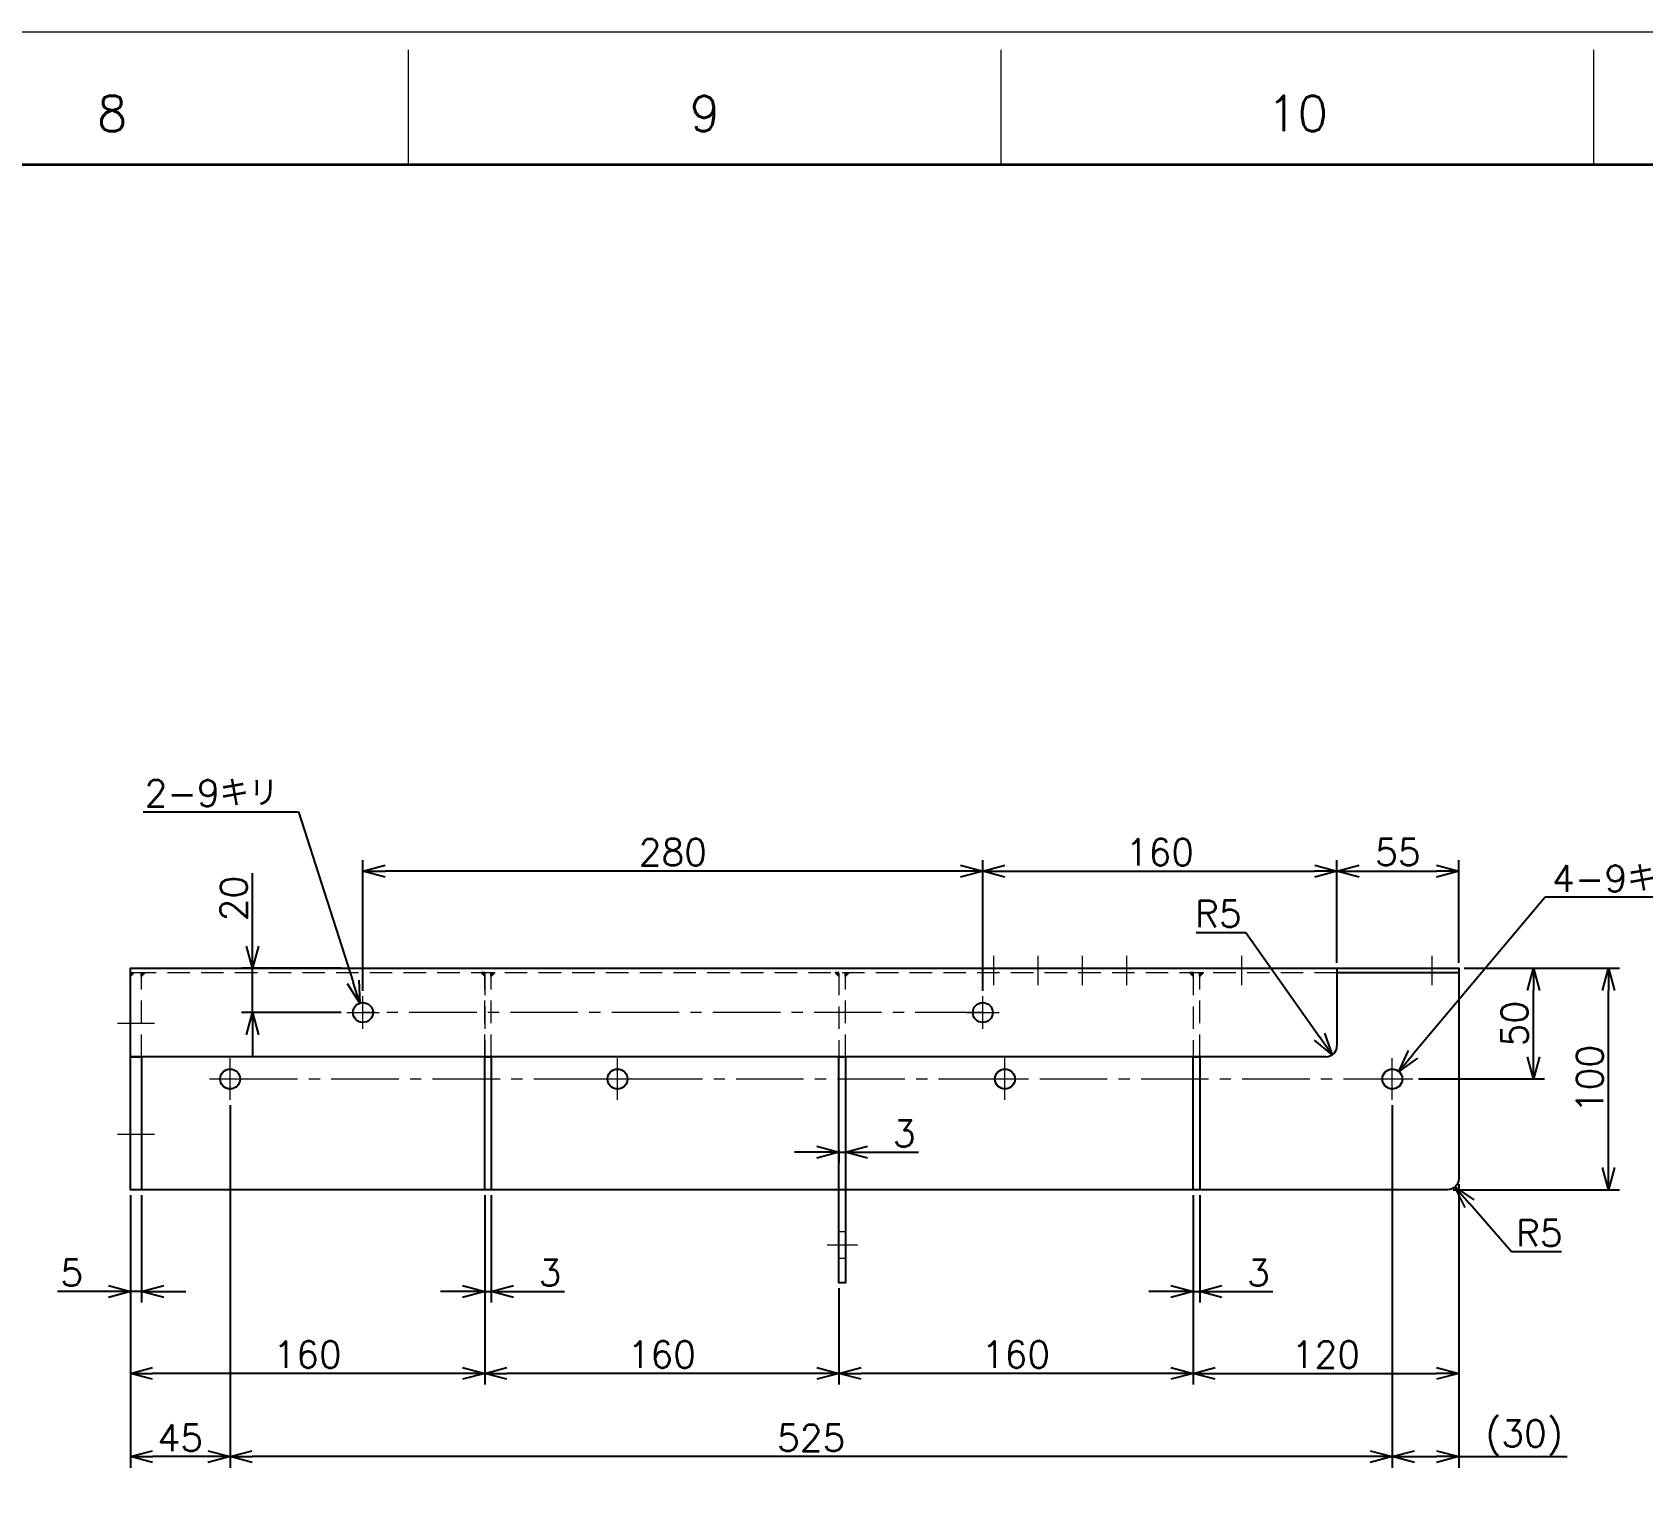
# Model space of a CAD drawing. Header units: millimetres. Extents: x 0 to 3313, y -19 to 2332.
# Drawn here: x 2074 to 2801, y 1675 to 2332 of the extents above; entities that cross this region are included whole.
import ezdxf
from ezdxf.enums import TextEntityAlignment as Align

# ---------------------------------------------------------------- set-up
doc = ezdxf.new("R2010")
doc.units = ezdxf.units.MM
doc.header["$LTSCALE"] = 1.6
doc.header["$PDMODE"] = 99
doc.header["$PDSIZE"] = 1
doc.linetypes.add('CENTER2', pattern=[28.575, 19.05, -3.175, 3.175, -3.175])
doc.linetypes.add('HIDDEN', pattern=[9.525, 6.35, -3.175])
for name, color, linetype, lineweight in [('04_HIDDEN', 2, 'HIDDEN', 13), ('05_CENTER', 4, 'CENTER2', 13), ('08_DIM', 3, 'Continuous', 13), ('90_FRAME', 5, 'Continuous', 35)]:
    doc.layers.add(name, color=color, linetype=linetype, lineweight=lineweight)
doc.layers.add('91_BLANK', color=5, linetype='Continuous', lineweight=0, plot=False)
doc.styles.add('KSS_TXT', font='txt.shx', dxfattribs={"bigfont": 'extfont2.shx'})
doc.dimstyles.new('KSS_DIM', dxfattribs={"dimscale": 4, "dimtxt": 3, "dimasz": 2.5, "dimexe": 1.25, "dimexo": 0.625, "dimtad": 1, "dimdsep": 46, "dimtxsty": 'KSS_TXT', "dimblk": 'OPEN30', "dimcen": 0, "dimazin": 2, "dimtfac": 0.75, "dimtmove": 0, "dimatfit": 3, "dimldrblk": 'OPEN30', "dimfxl": 1.25, "dimtolj": 1, "dimarcsym": 0})
doc.dimstyles.new('KSS_DIM$3', dxfattribs={"dimscale": 4, "dimtxt": 3, "dimasz": 2.5, "dimexe": 1.25, "dimexo": 0.625, "dimtad": 1, "dimtih": 1, "dimtoh": 1, "dimdsep": 46, "dimtxsty": 'KSS_TXT', "dimblk": 'OPEN30', "dimcen": 0, "dimazin": 2, "dimtfac": 0.75, "dimtofl": 0, "dimtmove": 0, "dimatfit": 3, "dimldrblk": 'OPEN30', "dimfxl": 1.25, "dimtolj": 1, "dimarcsym": 0})
doc.dimstyles.new('KSS_DIM$4', dxfattribs={"dimscale": 4, "dimtxt": 3, "dimasz": 2.5, "dimexe": 1.25, "dimexo": 0.625, "dimtad": 1, "dimtih": 1, "dimtoh": 1, "dimdsep": 46, "dimtxsty": 'KSS_TXT', "dimblk": 'OPEN30', "dimcen": 0, "dimse1": 1, "dimazin": 2, "dimtfac": 0.75, "dimtofl": 0, "dimtmove": 0, "dimatfit": 3, "dimldrblk": 'OPEN30', "dimfxl": 1.25, "dimtolj": 1, "dimarcsym": 0})

# ---------------------------------------------------------------- blocks, each defined once
blk = doc.blocks.new('_Open30')
at = {"color": 0, "linetype": 'ByBlock', "lineweight": -2}
for p, q in [((-1, 0.268), (0, 0)), ((0, 0), (-1, -0.268)), ((0, 0), (-1, 0))]:
    blk.add_line(p, q, dxfattribs=at)
blk = doc.blocks.new('*D82')
at = {"layer": '08_DIM', "color": 0, "lineweight": -2, "transparency": 16777216}
for p, q in [((2503.05, 1898.76), (2503.05, 1957.82)), ((2663.05, 1911.42), (2663.05, 1957.82)), ((2513.05, 1952.82), (2653.05, 1952.82))]:
    blk.add_line(p, q, dxfattribs=at)
at = {"layer": 'Defpoints', "color": 0, "transparency": 16777216}
for p in [(2663.05, 1952.82), (2663.05, 1908.92), (2503.05, 1896.26)]:
    blk.add_point(p, dxfattribs=at)
at = {"layer": '08_DIM', "color": 0, "lineweight": -2, "transparency": 16777216, "xscale": 10, "yscale": 10, "zscale": 10, "rotation": 180}
blk.add_blockref('_Open30', (2503.05, 1952.82), dxfattribs=at)
at = {"layer": '08_DIM', "color": 0, "lineweight": -2, "transparency": 16777216, "xscale": 10, "yscale": 10, "zscale": 10}
blk.add_blockref('_Open30', (2663.05, 1952.82), dxfattribs=at)
at = {"layer": '08_DIM', "color": 0, "transparency": 16777216, "insert": (2583.05, 1961.32), "char_height": 12, "attachment_point": 5, "style": 'KSS_TXT'}
blk.add_mtext('\\A1;160', dxfattribs=at)
blk = doc.blocks.new('*D83')
at = {"layer": '08_DIM', "color": 0, "lineweight": -2, "transparency": 16777216}
for p, q in [((2223.05, 1898.76), (2223.05, 1957.82)), ((2503.05, 1898.76), (2503.05, 1957.82)), ((2493.05, 1952.82), (2233.05, 1952.82))]:
    blk.add_line(p, q, dxfattribs=at)
at = {"layer": 'Defpoints', "color": 0, "transparency": 16777216}
for p in [(2223.05, 1952.82), (2223.05, 1896.26), (2503.05, 1896.26)]:
    blk.add_point(p, dxfattribs=at)
at = {"layer": '08_DIM', "color": 0, "lineweight": -2, "transparency": 16777216, "xscale": 10, "yscale": 10, "zscale": 10, "rotation": 180}
blk.add_blockref('_Open30', (2223.05, 1952.82), dxfattribs=at)
at = {"layer": '08_DIM', "color": 0, "lineweight": -2, "transparency": 16777216, "xscale": 10, "yscale": 10, "zscale": 10}
blk.add_blockref('_Open30', (2503.05, 1952.82), dxfattribs=at)
at = {"layer": '08_DIM', "color": 0, "transparency": 16777216, "insert": (2363.05, 1961.32), "char_height": 12, "attachment_point": 5, "style": 'KSS_TXT'}
blk.add_mtext('\\A1;280', dxfattribs=at)
blk = doc.blocks.new('*D84')
at = {"layer": '08_DIM', "color": 0, "lineweight": -2, "transparency": 16777216}
for p, q in [((2663.05, 1911.42), (2663.05, 1957.82)), ((2718.05, 1911.42), (2718.05, 1957.82)), ((2673.05, 1952.82), (2708.05, 1952.82))]:
    blk.add_line(p, q, dxfattribs=at)
at = {"layer": 'Defpoints', "color": 0, "transparency": 16777216}
for p in [(2718.05, 1952.82), (2663.05, 1908.92), (2718.05, 1908.92)]:
    blk.add_point(p, dxfattribs=at)
at = {"layer": '08_DIM', "color": 0, "lineweight": -2, "transparency": 16777216, "xscale": 10, "yscale": 10, "zscale": 10, "rotation": 180}
blk.add_blockref('_Open30', (2663.05, 1952.82), dxfattribs=at)
at = {"layer": '08_DIM', "color": 0, "lineweight": -2, "transparency": 16777216, "xscale": 10, "yscale": 10, "zscale": 10}
blk.add_blockref('_Open30', (2718.05, 1952.82), dxfattribs=at)
at = {"layer": '08_DIM', "color": 0, "transparency": 16777216, "insert": (2690.55, 1961.32), "char_height": 12, "attachment_point": 5, "style": 'KSS_TXT'}
blk.add_mtext('\\A1;55', dxfattribs=at)
blk = doc.blocks.new('*D85')
at = {"layer": '08_DIM', "color": 0, "lineweight": -2, "transparency": 16777216}
for p, q in [((2688.05, 1847.07), (2688.05, 1683.35)), ((2718.05, 1811.42), (2718.05, 1683.35)), ((2698.05, 1688.35), (2708.05, 1688.35)), ((2718.05, 1688.35), (2767.05, 1688.35))]:
    blk.add_line(p, q, dxfattribs=at)
at = {"layer": 'Defpoints', "color": 0, "transparency": 16777216}
for p in [(2688.05, 1849.57), (2718.05, 1813.92), (2718.05, 1688.35)]:
    blk.add_point(p, dxfattribs=at)
at = {"layer": '08_DIM', "color": 0, "lineweight": -2, "transparency": 16777216, "xscale": 10, "yscale": 10, "zscale": 10, "rotation": 180}
blk.add_blockref('_Open30', (2688.05, 1688.35), dxfattribs=at)
at = {"layer": '08_DIM', "color": 0, "lineweight": -2, "transparency": 16777216, "xscale": 10, "yscale": 10, "zscale": 10}
blk.add_blockref('_Open30', (2718.05, 1688.35), dxfattribs=at)
at = {"layer": '08_DIM', "color": 0, "transparency": 16777216, "insert": (2747.55, 1696.85), "char_height": 12, "attachment_point": 5, "style": 'KSS_TXT'}
blk.add_mtext('\\A1;(30)', dxfattribs=at)
blk = doc.blocks.new('*D86')
at = {"layer": '08_DIM', "color": 0, "lineweight": -2, "transparency": 16777216}
for p, q in [((2163.05, 1847.07), (2163.05, 1683.35)), ((2688.05, 1847.07), (2688.05, 1683.35)), ((2678.05, 1688.35), (2173.05, 1688.35))]:
    blk.add_line(p, q, dxfattribs=at)
at = {"layer": 'Defpoints', "color": 0, "transparency": 16777216}
for p in [(2163.05, 1849.57), (2688.05, 1849.57), (2163.05, 1688.35)]:
    blk.add_point(p, dxfattribs=at)
at = {"layer": '08_DIM', "color": 0, "lineweight": -2, "transparency": 16777216, "xscale": 10, "yscale": 10, "zscale": 10, "rotation": 180}
blk.add_blockref('_Open30', (2163.05, 1688.35), dxfattribs=at)
at = {"layer": '08_DIM', "color": 0, "lineweight": -2, "transparency": 16777216, "xscale": 10, "yscale": 10, "zscale": 10}
blk.add_blockref('_Open30', (2688.05, 1688.35), dxfattribs=at)
at = {"layer": '08_DIM', "color": 0, "transparency": 16777216, "insert": (2425.55, 1696.85), "char_height": 12, "attachment_point": 5, "style": 'KSS_TXT'}
blk.add_mtext('\\A1;525', dxfattribs=at)
blk = doc.blocks.new('*D87')
at = {"layer": '08_DIM', "color": 0, "lineweight": -2, "transparency": 16777216}
for p, q in [((2163.05, 1847.07), (2163.05, 1683.35)), ((2118.05, 1806.42), (2118.05, 1683.35)), ((2153.05, 1688.35), (2128.05, 1688.35))]:
    blk.add_line(p, q, dxfattribs=at)
at = {"layer": 'Defpoints', "color": 0, "transparency": 16777216}
for p in [(2163.05, 1849.57), (2118.05, 1808.92), (2118.05, 1688.35)]:
    blk.add_point(p, dxfattribs=at)
at = {"layer": '08_DIM', "color": 0, "lineweight": -2, "transparency": 16777216, "xscale": 10, "yscale": 10, "zscale": 10, "rotation": 180}
blk.add_blockref('_Open30', (2118.05, 1688.35), dxfattribs=at)
at = {"layer": '08_DIM', "color": 0, "lineweight": -2, "transparency": 16777216, "xscale": 10, "yscale": 10, "zscale": 10}
blk.add_blockref('_Open30', (2163.05, 1688.35), dxfattribs=at)
at = {"layer": '08_DIM', "color": 0, "transparency": 16777216, "insert": (2140.55, 1696.85), "char_height": 12, "attachment_point": 5, "style": 'KSS_TXT'}
blk.add_mtext('\\A1;45', dxfattribs=at)
blk = doc.blocks.new('*D88')
at = {"layer": '08_DIM', "color": 0, "lineweight": -2, "transparency": 16777216}
for p, q in [((2598.05, 1806.42), (2598.05, 1757.94)), ((2601.05, 1806.42), (2601.05, 1757.94)), ((2588.05, 1762.94), (2578.05, 1762.94)), ((2598.05, 1762.94), (2601.05, 1762.94)), ((2611.05, 1762.94), (2634.05, 1762.94))]:
    blk.add_line(p, q, dxfattribs=at)
at = {"layer": 'Defpoints', "color": 0, "transparency": 16777216}
for p in [(2598.05, 1808.92), (2601.05, 1808.92), (2601.05, 1762.94)]:
    blk.add_point(p, dxfattribs=at)
at = {"layer": '08_DIM', "color": 0, "lineweight": -2, "transparency": 16777216, "xscale": 10, "yscale": 10, "zscale": 10}
blk.add_blockref('_Open30', (2598.05, 1762.94), dxfattribs=at)
at = {"layer": '08_DIM', "color": 0, "lineweight": -2, "transparency": 16777216, "xscale": 10, "yscale": 10, "zscale": 10, "rotation": 180}
blk.add_blockref('_Open30', (2601.05, 1762.94), dxfattribs=at)
at = {"layer": '08_DIM', "color": 0, "transparency": 16777216, "insert": (2627.55, 1771.44), "char_height": 12, "attachment_point": 5, "style": 'KSS_TXT'}
blk.add_mtext('\\A1;3', dxfattribs=at)
blk = doc.blocks.new('*D89')
at = {"layer": '08_DIM', "color": 0, "lineweight": -2, "transparency": 16777216}
for p, q in [((2173.19, 1918.92), (2173.19, 1951.92)), ((2213.21, 1908.92), (2168.19, 1908.92)), ((2173.19, 1888.92), (2173.19, 1908.92)), ((2213.21, 1888.92), (2168.19, 1888.92)), ((2173.19, 1878.92), (2173.19, 1868.92))]:
    blk.add_line(p, q, dxfattribs=at)
at = {"layer": 'Defpoints', "color": 0, "transparency": 16777216}
for p in [(2173.19, 1908.92), (2215.71, 1908.92), (2215.71, 1888.92)]:
    blk.add_point(p, dxfattribs=at)
at = {"layer": '08_DIM', "color": 0, "lineweight": -2, "transparency": 16777216, "xscale": 10, "yscale": 10, "zscale": 10}
for p, rotation in [((2173.19, 1908.92), 270), ((2173.19, 1888.92), 90)]:
    blk.add_blockref('_Open30', p, dxfattribs=dict(at, rotation=rotation))
at = {"layer": '08_DIM', "color": 0, "transparency": 16777216, "insert": (2164.69, 1940.42), "char_height": 12, "attachment_point": 5, "rotation": 90, "style": 'KSS_TXT'}
blk.add_mtext('\\A1;20', dxfattribs=at)
blk = doc.blocks.new('*D90')
at = {"layer": '08_DIM', "color": 0, "lineweight": -2, "transparency": 16777216}
for p, q in [((2720.55, 1908.92), (2756.79, 1908.92)), ((2751.79, 1868.92), (2751.79, 1898.92)), ((2699.89, 1858.92), (2756.79, 1858.92))]:
    blk.add_line(p, q, dxfattribs=at)
at = {"layer": 'Defpoints', "color": 0, "transparency": 16777216}
for p in [(2718.05, 1908.92), (2751.79, 1908.92), (2697.39, 1858.92)]:
    blk.add_point(p, dxfattribs=at)
at = {"layer": '08_DIM', "color": 0, "lineweight": -2, "transparency": 16777216, "xscale": 10, "yscale": 10, "zscale": 10}
for p, rotation in [((2751.79, 1908.92), 90), ((2751.79, 1858.92), 270)]:
    blk.add_blockref('_Open30', p, dxfattribs=dict(at, rotation=rotation))
at = {"layer": '08_DIM', "color": 0, "transparency": 16777216, "insert": (2743.29, 1883.92), "char_height": 12, "attachment_point": 5, "rotation": 90, "style": 'KSS_TXT'}
blk.add_mtext('\\A1;50', dxfattribs=at)
blk = doc.blocks.new('*D91')
at = {"layer": '08_DIM', "color": 0, "lineweight": -2, "transparency": 16777216}
for p, q in [((2598.05, 1806.42), (2598.05, 1720.98)), ((2718.05, 1811.42), (2718.05, 1720.98)), ((2608.05, 1725.98), (2708.05, 1725.98))]:
    blk.add_line(p, q, dxfattribs=at)
at = {"layer": 'Defpoints', "color": 0, "transparency": 16777216}
for p in [(2718.05, 1813.92), (2598.05, 1808.92), (2718.05, 1725.98)]:
    blk.add_point(p, dxfattribs=at)
at = {"layer": '08_DIM', "color": 0, "lineweight": -2, "transparency": 16777216, "xscale": 10, "yscale": 10, "zscale": 10, "rotation": 180}
blk.add_blockref('_Open30', (2598.05, 1725.98), dxfattribs=at)
at = {"layer": '08_DIM', "color": 0, "lineweight": -2, "transparency": 16777216, "xscale": 10, "yscale": 10, "zscale": 10}
blk.add_blockref('_Open30', (2718.05, 1725.98), dxfattribs=at)
at = {"layer": '08_DIM', "color": 0, "transparency": 16777216, "insert": (2658.05, 1734.48), "char_height": 12, "attachment_point": 5, "style": 'KSS_TXT'}
blk.add_mtext('\\A1;120', dxfattribs=at)
blk = doc.blocks.new('*D92')
at = {"layer": '08_DIM', "color": 0, "lineweight": -2, "transparency": 16777216}
for p, q in [((2598.05, 1806.42), (2598.05, 1720.98)), ((2438.05, 1764.42), (2438.05, 1720.98)), ((2588.05, 1725.98), (2448.05, 1725.98))]:
    blk.add_line(p, q, dxfattribs=at)
at = {"layer": 'Defpoints', "color": 0, "transparency": 16777216}
for p in [(2598.05, 1808.92), (2438.05, 1766.92), (2438.05, 1725.98)]:
    blk.add_point(p, dxfattribs=at)
at = {"layer": '08_DIM', "color": 0, "lineweight": -2, "transparency": 16777216, "xscale": 10, "yscale": 10, "zscale": 10, "rotation": 180}
blk.add_blockref('_Open30', (2438.05, 1725.98), dxfattribs=at)
at = {"layer": '08_DIM', "color": 0, "lineweight": -2, "transparency": 16777216, "xscale": 10, "yscale": 10, "zscale": 10}
blk.add_blockref('_Open30', (2598.05, 1725.98), dxfattribs=at)
at = {"layer": '08_DIM', "color": 0, "transparency": 16777216, "insert": (2518.05, 1734.48), "char_height": 12, "attachment_point": 5, "style": 'KSS_TXT'}
blk.add_mtext('\\A1;160', dxfattribs=at)
blk = doc.blocks.new('*D93')
at = {"layer": '08_DIM', "color": 0, "lineweight": -2, "transparency": 16777216}
for p, q in [((2278.05, 1806.42), (2278.05, 1720.98)), ((2438.05, 1764.42), (2438.05, 1720.98)), ((2428.05, 1725.98), (2288.05, 1725.98))]:
    blk.add_line(p, q, dxfattribs=at)
at = {"layer": 'Defpoints', "color": 0, "transparency": 16777216}
for p in [(2278.05, 1808.92), (2438.05, 1766.92), (2278.05, 1725.98)]:
    blk.add_point(p, dxfattribs=at)
at = {"layer": '08_DIM', "color": 0, "lineweight": -2, "transparency": 16777216, "xscale": 10, "yscale": 10, "zscale": 10, "rotation": 180}
blk.add_blockref('_Open30', (2278.05, 1725.98), dxfattribs=at)
at = {"layer": '08_DIM', "color": 0, "lineweight": -2, "transparency": 16777216, "xscale": 10, "yscale": 10, "zscale": 10}
blk.add_blockref('_Open30', (2438.05, 1725.98), dxfattribs=at)
at = {"layer": '08_DIM', "color": 0, "transparency": 16777216, "insert": (2358.05, 1734.48), "char_height": 12, "attachment_point": 5, "style": 'KSS_TXT'}
blk.add_mtext('\\A1;160', dxfattribs=at)
blk = doc.blocks.new('*D94')
at = {"layer": '08_DIM', "color": 0, "lineweight": -2, "transparency": 16777216}
for p, q in [((2118.05, 1806.42), (2118.05, 1720.98)), ((2278.05, 1806.42), (2278.05, 1720.98)), ((2268.05, 1725.98), (2128.05, 1725.98))]:
    blk.add_line(p, q, dxfattribs=at)
at = {"layer": 'Defpoints', "color": 0, "transparency": 16777216}
for p in [(2118.05, 1808.92), (2278.05, 1808.92), (2118.05, 1725.98)]:
    blk.add_point(p, dxfattribs=at)
at = {"layer": '08_DIM', "color": 0, "lineweight": -2, "transparency": 16777216, "xscale": 10, "yscale": 10, "zscale": 10, "rotation": 180}
blk.add_blockref('_Open30', (2118.05, 1725.98), dxfattribs=at)
at = {"layer": '08_DIM', "color": 0, "lineweight": -2, "transparency": 16777216, "xscale": 10, "yscale": 10, "zscale": 10}
blk.add_blockref('_Open30', (2278.05, 1725.98), dxfattribs=at)
at = {"layer": '08_DIM', "color": 0, "transparency": 16777216, "insert": (2198.05, 1734.48), "char_height": 12, "attachment_point": 5, "style": 'KSS_TXT'}
blk.add_mtext('\\A1;160', dxfattribs=at)
blk = doc.blocks.new('*D95')
at = {"layer": '08_DIM', "color": 0, "lineweight": -2, "transparency": 16777216}
for p, q in [((2118.05, 1806.42), (2118.05, 1757.94)), ((2123.05, 1806.42), (2123.05, 1757.94)), ((2108.05, 1762.94), (2085.05, 1762.94)), ((2123.05, 1762.94), (2118.05, 1762.94)), ((2133.05, 1762.94), (2143.05, 1762.94))]:
    blk.add_line(p, q, dxfattribs=at)
at = {"layer": 'Defpoints', "color": 0, "transparency": 16777216}
for p in [(2118.05, 1808.92), (2123.05, 1808.92), (2118.05, 1762.94)]:
    blk.add_point(p, dxfattribs=at)
at = {"layer": '08_DIM', "color": 0, "lineweight": -2, "transparency": 16777216, "xscale": 10, "yscale": 10, "zscale": 10}
blk.add_blockref('_Open30', (2118.05, 1762.94), dxfattribs=at)
at = {"layer": '08_DIM', "color": 0, "lineweight": -2, "transparency": 16777216, "xscale": 10, "yscale": 10, "zscale": 10, "rotation": 180}
blk.add_blockref('_Open30', (2123.05, 1762.94), dxfattribs=at)
at = {"layer": '08_DIM', "color": 0, "transparency": 16777216, "insert": (2091.55, 1771.44), "char_height": 12, "attachment_point": 5, "style": 'KSS_TXT'}
blk.add_mtext('\\A1;5', dxfattribs=at)
blk = doc.blocks.new('*D70')
at = {"layer": '08_DIM', "color": 0, "lineweight": -2, "transparency": 16777216}
for p, q in [((2438.05, 1826.58), (2438.05, 1820.84)), ((2441.05, 1826.58), (2441.05, 1820.84)), ((2428.05, 1825.84), (2418.05, 1825.84)), ((2438.05, 1825.84), (2441.05, 1825.84)), ((2451.05, 1825.84), (2474.05, 1825.84))]:
    blk.add_line(p, q, dxfattribs=at)
at = {"layer": 'Defpoints', "color": 0, "transparency": 16777216}
for p in [(2438.05, 1829.08), (2441.05, 1829.08), (2441.05, 1825.84)]:
    blk.add_point(p, dxfattribs=at)
at = {"layer": '08_DIM', "color": 0, "lineweight": -2, "transparency": 16777216, "xscale": 10, "yscale": 10, "zscale": 10}
blk.add_blockref('_Open30', (2438.05, 1825.84), dxfattribs=at)
at = {"layer": '08_DIM', "color": 0, "lineweight": -2, "transparency": 16777216, "xscale": 10, "yscale": 10, "zscale": 10, "rotation": 180}
blk.add_blockref('_Open30', (2441.05, 1825.84), dxfattribs=at)
at = {"layer": '08_DIM', "color": 0, "transparency": 16777216, "insert": (2467.55, 1834.34), "char_height": 12, "attachment_point": 5, "style": 'KSS_TXT'}
blk.add_mtext('\\A1;3', dxfattribs=at)
blk = doc.blocks.new('*D71')
at = {"layer": '08_DIM', "color": 0, "lineweight": -2, "transparency": 16777216}
for p, q in [((2278.05, 1806.42), (2278.05, 1757.94)), ((2281.05, 1806.42), (2281.05, 1757.94)), ((2268.05, 1762.94), (2258.05, 1762.94)), ((2278.05, 1762.94), (2281.05, 1762.94)), ((2291.05, 1762.94), (2314.05, 1762.94))]:
    blk.add_line(p, q, dxfattribs=at)
at = {"layer": 'Defpoints', "color": 0, "transparency": 16777216}
for p in [(2278.05, 1808.92), (2281.05, 1808.92), (2281.05, 1762.94)]:
    blk.add_point(p, dxfattribs=at)
at = {"layer": '08_DIM', "color": 0, "lineweight": -2, "transparency": 16777216, "xscale": 10, "yscale": 10, "zscale": 10}
blk.add_blockref('_Open30', (2278.05, 1762.94), dxfattribs=at)
at = {"layer": '08_DIM', "color": 0, "lineweight": -2, "transparency": 16777216, "xscale": 10, "yscale": 10, "zscale": 10, "rotation": 180}
blk.add_blockref('_Open30', (2281.05, 1762.94), dxfattribs=at)
at = {"layer": '08_DIM', "color": 0, "transparency": 16777216, "insert": (2307.55, 1771.44), "char_height": 12, "attachment_point": 5, "style": 'KSS_TXT'}
blk.add_mtext('\\A1;3', dxfattribs=at)
blk = doc.blocks.new('*D72')
at = {"layer": '08_DIM', "color": 0, "lineweight": -2, "transparency": 16777216}
for p, q in [((2123.79, 1979.52), (2193.89, 1979.52)), ((2193.89, 1979.52), (2218.61, 1902.72))]:
    blk.add_line(p, q, dxfattribs=at)
at = {"layer": 'Defpoints', "color": 0, "transparency": 16777216}
for p in [(2221.67, 1893.2), (2224.43, 1884.63)]:
    blk.add_point(p, dxfattribs=at)
at = {"layer": '08_DIM', "color": 0, "lineweight": -2, "transparency": 16777216, "xscale": 10, "yscale": 10, "zscale": 10, "rotation": 287.8383435087932}
blk.add_blockref('_Open30', (2221.67, 1893.2), dxfattribs=at)
at = {"layer": '08_DIM', "color": 0, "transparency": 16777216, "insert": (2154.59, 1988.02), "char_height": 12, "attachment_point": 5, "style": 'KSS_TXT'}
blk.add_mtext('\\A1;2-9キリ', dxfattribs=at)
blk = doc.blocks.new('*D73')
at = {"layer": '08_DIM', "color": 0, "lineweight": -2, "transparency": 16777216}
for p, q in [((2757.09, 1940.97), (2697.38, 1870.01)), ((2821.19, 1940.97), (2757.09, 1940.97))]:
    blk.add_line(p, q, dxfattribs=at)
at = {"layer": 'Defpoints', "color": 0, "transparency": 16777216}
for p in [(2685.15, 1855.47), (2690.95, 1862.36)]:
    blk.add_point(p, dxfattribs=at)
at = {"layer": '08_DIM', "color": 0, "lineweight": -2, "transparency": 16777216, "xscale": 10, "yscale": 10, "zscale": 10, "rotation": 229.921603065214}
blk.add_blockref('_Open30', (2690.95, 1862.36), dxfattribs=at)
at = {"layer": '08_DIM', "color": 0, "transparency": 16777216, "insert": (2790.39, 1949.47), "char_height": 12, "attachment_point": 5, "style": 'KSS_TXT'}
blk.add_mtext('\\A1;4-9キリ', dxfattribs=at)
blk = doc.blocks.new('*D112')
at = {"layer": '08_DIM', "color": 0, "lineweight": -2, "transparency": 16777216}
for p, q in [((2741.95, 1780.85), (2722.92, 1802.62)), ((2764.45, 1780.85), (2741.95, 1780.85))]:
    blk.add_line(p, q, dxfattribs=at)
at = {"layer": 'Defpoints', "color": 0, "transparency": 16777216}
for p in [(2713.05, 1813.92), (2716.34, 1810.15)]:
    blk.add_point(p, dxfattribs=at)
at = {"layer": '08_DIM', "color": 0, "lineweight": -2, "transparency": 16777216, "xscale": 10, "yscale": 10, "zscale": 10, "rotation": 131.1584541350734}
blk.add_blockref('_Open30', (2716.34, 1810.15), dxfattribs=at)
at = {"layer": '08_DIM', "color": 0, "transparency": 16777216, "insert": (2754.45, 1789.35), "char_height": 12, "attachment_point": 5, "style": 'KSS_TXT'}
blk.add_mtext('\\A1;R5', dxfattribs=at)
blk = doc.blocks.new('*D146')
at = {"layer": '08_DIM', "color": 0, "lineweight": -2, "transparency": 16777216}
for p, q in [((2720.55, 1908.92), (2790.73, 1908.92)), ((2785.73, 1818.92), (2785.73, 1898.92)), ((2715.55, 1808.92), (2790.73, 1808.92))]:
    blk.add_line(p, q, dxfattribs=at)
at = {"layer": 'Defpoints', "color": 0, "transparency": 16777216}
for p in [(2718.05, 1908.92), (2785.73, 1908.92), (2713.05, 1808.92)]:
    blk.add_point(p, dxfattribs=at)
at = {"layer": '08_DIM', "color": 0, "lineweight": -2, "transparency": 16777216, "xscale": 10, "yscale": 10, "zscale": 10}
for p, rotation in [((2785.73, 1908.92), 90), ((2785.73, 1808.92), 270)]:
    blk.add_blockref('_Open30', p, dxfattribs=dict(at, rotation=rotation))
at = {"layer": '08_DIM', "color": 0, "transparency": 16777216, "insert": (2777.23, 1858.92), "char_height": 12, "attachment_point": 5, "rotation": 90, "style": 'KSS_TXT'}
blk.add_mtext('\\A1;100', dxfattribs=at)
blk = doc.blocks.new('*D155')
at = {"layer": '08_DIM', "color": 0, "lineweight": -2, "transparency": 16777216}
for p, q in [((2599.44, 1925.01), (2621.94, 1925.01)), ((2621.94, 1925.01), (2655.16, 1878))]:
    blk.add_line(p, q, dxfattribs=at)
at = {"layer": 'Defpoints', "color": 0, "transparency": 16777216}
for p in [(2655.16, 1878), (2658.05, 1873.92)]:
    blk.add_point(p, dxfattribs=at)
at = {"layer": '08_DIM', "color": 0, "lineweight": -2, "transparency": 16777216, "xscale": 10, "yscale": 10, "zscale": 10, "rotation": 305.2519360357057}
blk.add_blockref('_Open30', (2660.93, 1869.83), dxfattribs=at)
at = {"layer": '08_DIM', "color": 0, "transparency": 16777216, "insert": (2609.44, 1933.51), "char_height": 12, "attachment_point": 5, "style": 'KSS_TXT'}
blk.add_mtext('\\A1;R5', dxfattribs=at)

msp = doc.modelspace()

# ---------------------------------------------------------------- linework, layer by layer
at = {"color": 0}
for p, q in [((2663.049, 1908.916), (2663.049, 1873.916)), ((2718.049, 1906.916), (2663.049, 1906.916)), ((2658.049, 1868.916), (2118.049, 1868.916))]:
    msp.add_line(p, q, dxfattribs=at)
msp.add_lwpolyline([(2118.049, 1808.916), (2118.049, 1808.916), (2118.049, 1908.916), (2718.049, 1908.916), (2718.049, 1813.916, -0.4142136), (2713.049, 1808.916), (2713.049, 1808.916), (2118.049, 1808.916)], format="xyb", dxfattribs=at)
at = {"color": 3}
for points in [[(2118.049, 1906.916), (2119.549, 1906.916), (2119.549, 1906.916), (2118.049, 1905.416)], [(2123.049, 1906.916), (2124.549, 1906.916), (2124.549, 1906.916), (2123.049, 1905.416)], [(2278.049, 1906.916), (2276.549, 1906.916), (2276.549, 1906.916), (2278.049, 1905.416)], [(2281.049, 1906.916), (2282.549, 1906.916), (2282.549, 1906.916), (2281.049, 1905.416)], [(2438.049, 1906.916), (2436.549, 1906.916), (2436.549, 1906.916), (2438.049, 1905.416)], [(2441.049, 1906.916), (2442.549, 1906.916), (2442.549, 1906.916), (2441.049, 1905.416)], [(2598.049, 1906.916), (2596.549, 1906.916), (2596.549, 1906.916), (2598.049, 1905.416)], [(2601.049, 1906.916), (2602.549, 1906.916), (2602.549, 1906.916), (2601.049, 1905.416)]]:
    msp.add_lwpolyline(points, close=True, dxfattribs=at)
at = {"color": 0}
for points in [[(2118.049, 1868.916), (2123.049, 1868.916), (2123.049, 1808.916), (2118.049, 1808.916)], [(2278.049, 1868.916), (2281.049, 1868.916), (2281.049, 1808.916), (2278.049, 1808.916)], [(2438.049, 1868.916), (2441.049, 1868.916), (2441.049, 1766.916), (2438.049, 1766.916)], [(2598.049, 1868.916), (2601.049, 1868.916), (2601.049, 1808.916), (2598.049, 1808.916)]]:
    msp.add_lwpolyline(points, close=True, dxfattribs=at)
for centre in [(2223.049, 1888.916), (2503.049, 1888.916), (2163.049, 1858.916), (2338.049, 1858.916), (2513.049, 1858.916), (2688.049, 1858.916)]:
    msp.add_circle(centre, 4.5, dxfattribs=at)
msp.add_arc((2658.049, 1873.916), 5, 270, 0, dxfattribs=at)
at = {"layer": '04_HIDDEN'}
for p, q in [((2663.049, 1906.916), (2118.049, 1906.916)), ((2118.049, 1906.916), (2118.049, 1868.916)), ((2123.049, 1868.916), (2123.049, 1906.916)), ((2278.049, 1868.916), (2278.049, 1906.916)), ((2278.049, 1906.916), (2278.049, 1868.916)), ((2281.049, 1868.916), (2281.049, 1906.916)), ((2438.049, 1906.916), (2438.049, 1868.916)), ((2441.049, 1868.916), (2441.049, 1906.916)), ((2598.049, 1906.916), (2598.049, 1868.916)), ((2601.049, 1868.916), (2601.049, 1906.916)), ((2441.049, 1789.916), (2438.049, 1789.916)), ((2441.049, 1777.916), (2438.049, 1777.916))]:
    msp.add_line(p, q, dxfattribs=at)
at = {"layer": '05_CENTER'}
for p, q in [((2508.049, 1901.309), (2508.049, 1914.524)), ((2528.049, 1901.309), (2528.049, 1914.524)), ((2548.049, 1901.309), (2548.049, 1914.524)), ((2568.049, 1901.309), (2568.049, 1914.524)), ((2620.049, 1901.309), (2620.049, 1914.524)), ((2706.049, 1901.309), (2706.049, 1914.524)), ((2223.049, 1881.575), (2223.049, 1896.257)), ((2503.049, 1881.575), (2503.049, 1896.257)), ((2215.708, 1888.916), (2230.39, 1888.916)), ((2503.049, 1888.916), (2223.049, 1888.916)), ((2495.708, 1888.916), (2510.39, 1888.916)), ((2128.847, 1883.916), (2112.158, 1883.916)), ((2163.049, 1849.575), (2163.049, 1868.257)), ((2338.049, 1849.575), (2338.049, 1868.257)), ((2513.049, 1849.575), (2513.049, 1868.257)), ((2688.049, 1849.575), (2688.049, 1868.257)), ((2153.708, 1858.916), (2172.39, 1858.916)), ((2163.049, 1858.916), (2688.049, 1858.916)), ((2328.708, 1858.916), (2347.39, 1858.916)), ((2503.708, 1858.916), (2522.39, 1858.916)), ((2678.708, 1858.916), (2697.39, 1858.916)), ((2128.847, 1833.916), (2112.158, 1833.916)), ((2446.426, 1783.916), (2432.824, 1783.916))]:
    msp.add_line(p, q, dxfattribs=at)
at = {"layer": '90_FRAME', "color": 4, "lineweight": 13}
for p, q in [((2243.637, 2271.831), (2243.637, 2323.679)), ((2511.371, 2271.831), (2511.371, 2323.679)), ((2779.104, 2271.831), (2779.104, 2323.679))]:
    msp.add_line(p, q, dxfattribs=at)
at = {"layer": '90_FRAME'}
msp.add_lwpolyline([(155.384, 51.616), (3260.956, 51.616), (3260.956, 2271.831), (155.384, 2271.831)], close=True, dxfattribs=at)
at = {"layer": '91_BLANK'}
msp.add_lwpolyline([(0, 0), (3312.803, 0), (3312.803, 2331.679), (0, 2331.679)], close=True, dxfattribs=at)

# ---------------------------------------------------------------- texts
at = {"layer": '90_FRAME', "color": 0, "lineweight": 13, "style": 'KSS_TXT'}
for s, p in [('8', (2109.77, 2282.158)), ('9', (2377.504, 2282.158)), ('10', (2645.237, 2282.158))]:
    msp.add_text(s, height=16, dxfattribs=at).set_placement(p, align=Align.BOTTOM_CENTER)

# ---------------------------------------------------------------- dimensions: what is measured, and where the dimension line sits
at = {"layer": '08_DIM'}
for p1, p2, text, picture, middle in [((2224.427, 1884.632), (2221.67, 1893.199), '2-<>キリ', '*D72', (2154.591, 1979.522)), ((2685.152, 1855.472), (2690.946, 1862.359), '4-<>キリ', '*D73', (2790.392, 1940.97))]:
    dim = msp.add_diameter_dim_2p(p1=p1, p2=p2, text=text, dimstyle='KSS_DIM$3', override={"dimpost": '<>', "dimtix": 1, "dimarcsym": 1}, dxfattribs=at)
    dim.commit()
    dim.dimension.update_dxf_attribs({"geometry": picture, "text_midpoint": middle, "dimtype": 163})
for base, p1, p2, angle, picture, middle in [((2223.049, 1952.821), (2503.049, 1896.257), (2223.049, 1896.257), 180, '*D83', (2363.049, 1961.321)), ((2663.049, 1952.821), (2503.049, 1896.257), (2663.049, 1908.916), 180, '*D82', (2583.049, 1961.321)), ((2718.049, 1952.821), (2663.049, 1908.916), (2718.049, 1908.916), 180, '*D84', (2690.549, 1961.321)), ((2173.19, 1908.916), (2215.708, 1888.916), (2215.708, 1908.916), 90, '*D89', (2164.69, 1940.416)), ((2751.789, 1908.916), (2697.39, 1858.916), (2718.049, 1908.916), 90, '*D90', (2743.289, 1883.916)), ((2785.729, 1908.916), (2713.049, 1808.916), (2718.049, 1908.916), 90, '*D146', (2777.229, 1858.916)), ((2118.049, 1688.35), (2163.049, 1849.575), (2118.049, 1808.916), 180, '*D87', (2140.549, 1696.85)), ((2163.049, 1688.35), (2688.049, 1849.575), (2163.049, 1849.575), 180, '*D86', (2425.549, 1696.85)), ((2441.049, 1825.839), (2438.049, 1829.078), (2441.049, 1829.078), 180, '*D70', (2467.549, 1834.339)), ((2718.049, 1725.979), (2598.049, 1808.916), (2718.049, 1813.916), 180, '*D91', (2658.049, 1734.479)), ((2118.049, 1762.936), (2123.049, 1808.916), (2118.049, 1808.916), 180, '*D95', (2091.549, 1771.436)), ((2118.049, 1725.979), (2278.049, 1808.916), (2118.049, 1808.916), 180, '*D94', (2198.049, 1734.479)), ((2281.049, 1762.936), (2278.049, 1808.916), (2281.049, 1808.916), 180, '*D71', (2307.549, 1771.436)), ((2278.049, 1725.979), (2438.049, 1766.916), (2278.049, 1808.916), 180, '*D93', (2358.049, 1734.479)), ((2438.049, 1725.979), (2598.049, 1808.916), (2438.049, 1766.916), 180, '*D92', (2518.049, 1734.479)), ((2601.049, 1762.936), (2598.049, 1808.916), (2601.049, 1808.916), 180, '*D88', (2627.549, 1771.436))]:
    dim = msp.add_linear_dim(base=base, p1=p1, p2=p2, angle=angle, dimstyle='KSS_DIM', override={"dimarcsym": 1}, dxfattribs=at)
    dim.commit()
    dim.dimension.update_dxf_attribs({"geometry": picture, "text_midpoint": middle})
for center, mpoint, override, picture, middle in [((2658.049, 1873.916), (2655.163, 1877.999), {"dimpost": 'R<>', "dimarcsym": 1}, '*D155', (2609.435, 1925.012)), ((2713.049, 1813.916), (2716.34, 1810.151), {"dimpost": 'R<>', "dimtix": 1, "dimarcsym": 1}, '*D112', (2754.45, 1780.854))]:
    dim = msp.add_radius_dim(center=center, mpoint=mpoint, dimstyle='KSS_DIM$4', override=override, dxfattribs=at)
    dim.commit()
    dim.dimension.update_dxf_attribs({"geometry": picture, "text_midpoint": middle, "dimtype": 164})
dim = msp.add_linear_dim(base=(2718.049, 1688.35), p1=(2688.049, 1849.575), p2=(2718.049, 1813.916), angle=180, text='(<>)', dimstyle='KSS_DIM', override={"dimarcsym": 1}, dxfattribs=at)
dim.commit()
dim.dimension.update_dxf_attribs({"geometry": '*D85', "text_midpoint": (2747.549, 1696.85)})

doc.saveas('drawing.dxf')
